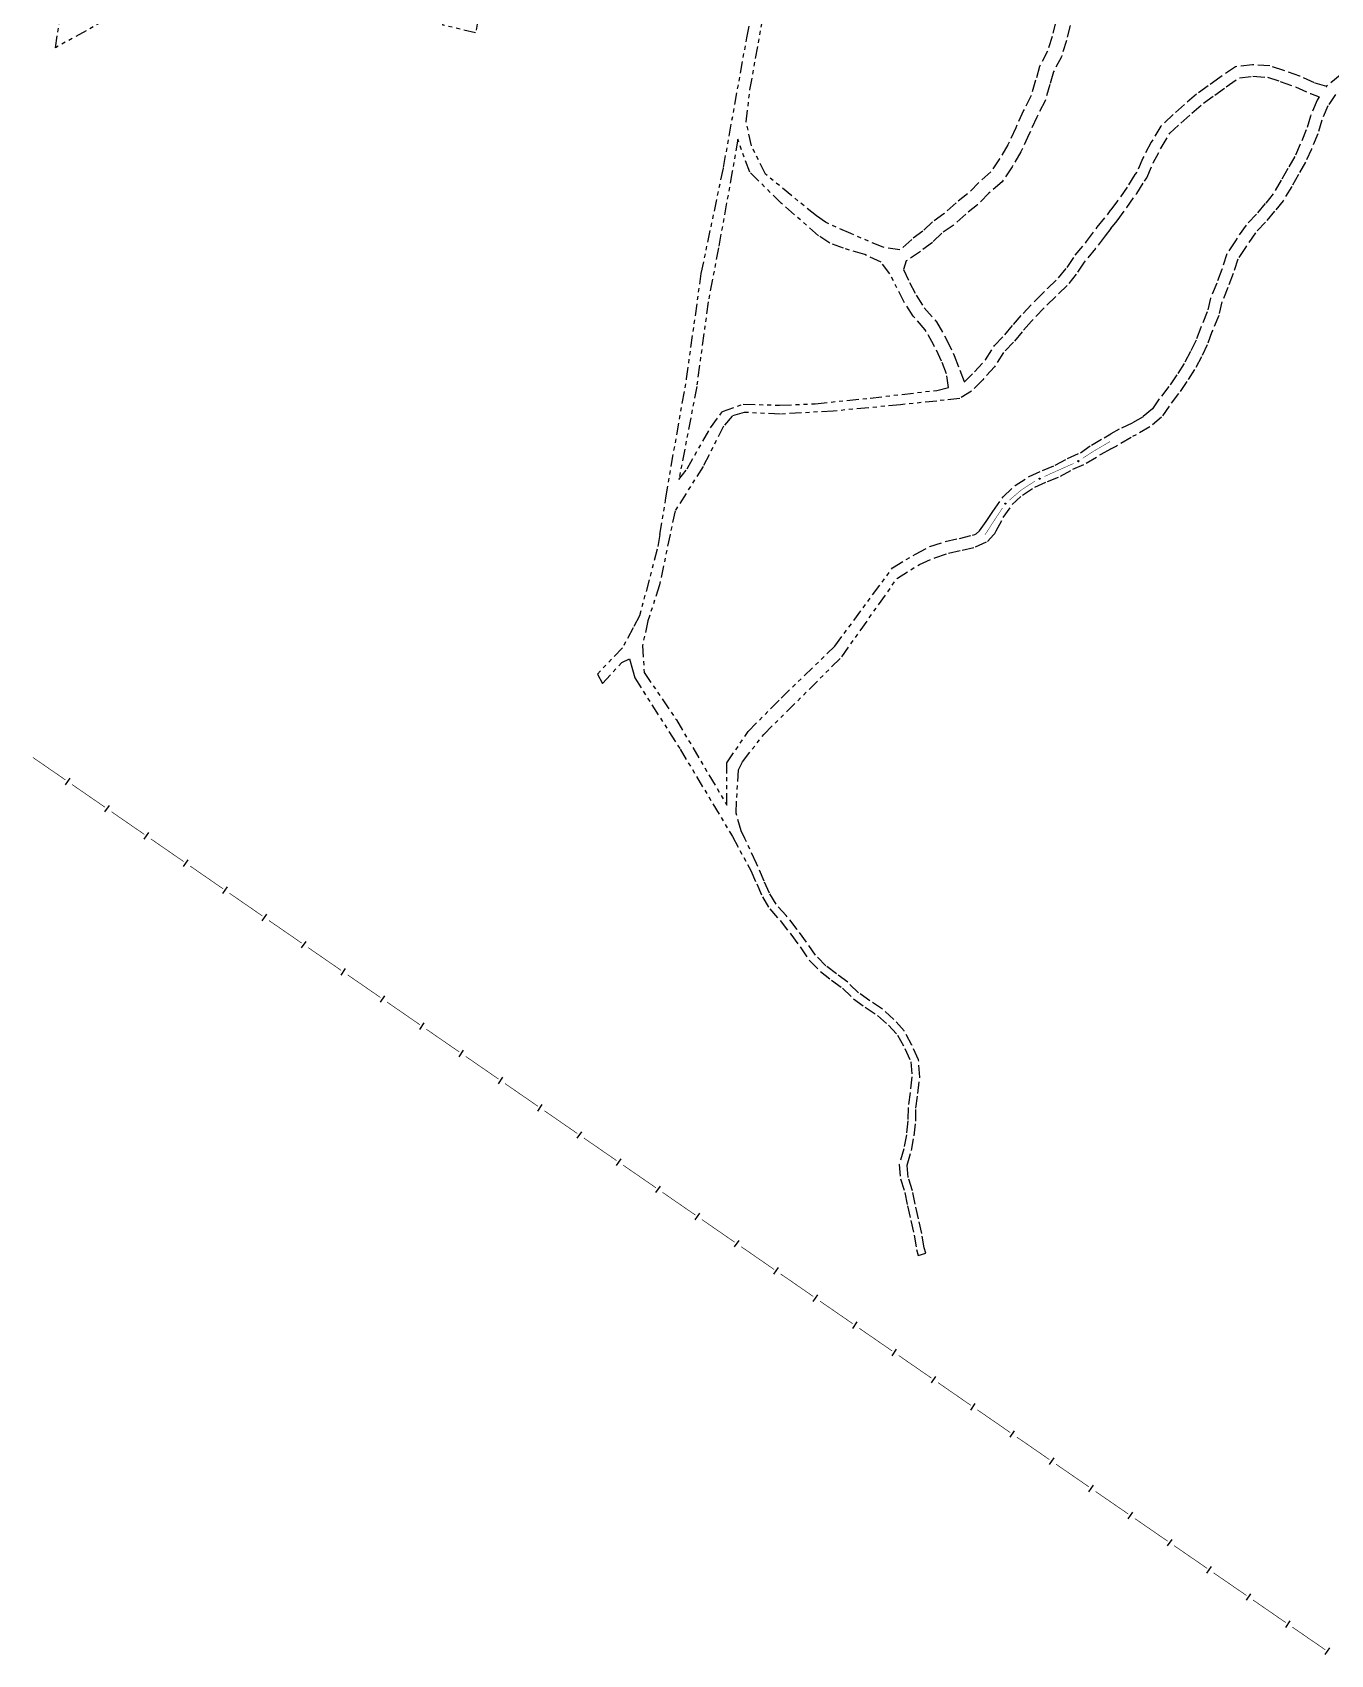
# Model space of a CAD drawing. Extents: x 211453 to 215163, y 4877397 to 4881305.
# Drawn here: x 212347 to 212836, y 4877486 to 4878096 of the extents above; entities that cross this region are included whole.
import ezdxf

# ---------------------------------------------------------------- set-up
doc = ezdxf.new("R2010")
doc.units = 0
doc.header["$LTSCALE"] = 1.5
doc.header["$MEASUREMENT"] = 0
doc.linetypes.add('TRACO_25', pattern=[8, 3, -1, 1, -1, 1, -1])
for name, color, linetype in [('LM-LIM-SETORES-BAIRROS', 250, 'CONTINUOUS'), ('SV-EIXO-RUA-N-PAV', 6, 'CONTINUOUS'), ('SV-RUA-NAO-PAV', 7, 'CONTINUOUS')]:
    doc.layers.add(name, color=color, linetype=linetype)

msp = doc.modelspace()

# ---------------------------------------------------------------- linework, layer by layer
at = {"layer": 'LM-LIM-SETORES-BAIRROS', "const_width": 0.25}
for points in [[(212347.252484, 4877823.566807), (212359.595477, 4877815.043279)], [(212362.064076, 4877813.338573), (212374.407069, 4877804.815045)], [(212376.875667, 4877803.11034), (212389.21866, 4877794.586812)], [(212391.687258, 4877792.882106), (212404.030251, 4877784.358578)], [(212406.49885, 4877782.653872), (212418.841843, 4877774.130344)], [(212421.310441, 4877772.425639), (212433.653434, 4877763.902111)], [(212436.122032, 4877762.197405), (212448.465025, 4877753.673877)], [(212450.933624, 4877751.969172), (212463.276616, 4877743.445644)], [(212465.745215, 4877741.740938), (212478.088208, 4877733.21741)], [(212480.556806, 4877731.512704), (212492.899799, 4877722.989176)], [(212495.368398, 4877721.284471), (212507.71139, 4877712.760943)], [(212510.179989, 4877711.056237), (212522.522982, 4877702.532709)], [(212524.99158, 4877700.828004), (212537.334573, 4877692.304476)], [(212539.803172, 4877690.59977), (212552.146164, 4877682.076242)], [(212554.614763, 4877680.371536), (212566.957756, 4877671.848008)], [(212569.426354, 4877670.143303), (212581.769347, 4877661.619775)], [(212584.237946, 4877659.915069), (212596.580938, 4877651.391541)], [(212599.049537, 4877649.686836), (212611.39253, 4877641.163308)], [(212613.861128, 4877639.458602), (212626.204121, 4877630.935074)], [(212628.67272, 4877629.230368), (212641.015712, 4877620.70684)], [(212643.484311, 4877619.002135), (212655.827304, 4877610.478607)], [(212658.295902, 4877608.773901), (212670.638895, 4877600.250373)], [(212673.107494, 4877598.545668), (212685.450486, 4877590.02214)], [(212687.919085, 4877588.317434), (212700.262078, 4877579.793906)], [(212702.730676, 4877578.0892), (212715.073669, 4877569.565672)], [(212717.542267, 4877567.860967), (212729.88526, 4877559.337439)], [(212732.353859, 4877557.632733), (212744.696852, 4877549.109205)], [(212747.16545, 4877547.4045), (212752.102647, 4877543.995088)], [(212752.102647, 4877543.995088), (212752.899133, 4877543.44507)], [(212752.899133, 4877543.44507), (212759.513401, 4877538.88816)], [(212761.983851, 4877537.186139), (212774.336103, 4877528.676035)], [(212776.806554, 4877526.974014), (212789.158806, 4877518.46391)], [(212791.629256, 4877516.76189), (212803.981508, 4877508.251786)], [(212806.451959, 4877506.549765), (212818.804211, 4877498.039661)], [(212821.274661, 4877496.33764), (212833.626913, 4877487.827536)]]:
    msp.add_lwpolyline(points, dxfattribs=at)
at = {"layer": 'LM-LIM-SETORES-BAIRROS'}
for points in [[(212359.565991, 4877813.240744), (212361.270696, 4877815.709343)], [(212374.377582, 4877803.012511), (212376.082288, 4877805.481109)], [(212389.189173, 4877792.784277), (212390.893879, 4877795.252876)], [(212404.000765, 4877782.556044), (212405.70547, 4877785.024642)], [(212418.812356, 4877772.32781), (212420.517062, 4877774.796409)], [(212433.623947, 4877762.099576), (212435.328653, 4877764.568175)], [(212448.435539, 4877751.871343), (212450.140244, 4877754.339941)], [(212463.24713, 4877741.643109), (212464.951835, 4877744.111708)], [(212478.058721, 4877731.414876), (212479.763427, 4877733.883474)], [(212492.870313, 4877721.186642), (212494.575018, 4877723.655241)], [(212507.681904, 4877710.958408), (212509.386609, 4877713.427007)], [(212522.493495, 4877700.730175), (212524.198201, 4877703.198773)], [(212537.305086, 4877690.501941), (212539.009792, 4877692.97054)], [(212552.116678, 4877680.273708), (212553.821383, 4877682.742306)], [(212566.928269, 4877670.045474), (212568.632975, 4877672.514073)], [(212581.73986, 4877659.81724), (212583.444566, 4877662.285839)], [(212596.551452, 4877649.589007), (212598.256157, 4877652.057605)], [(212611.363043, 4877639.360773), (212613.067749, 4877641.829372)], [(212626.174634, 4877629.13254), (212627.87934, 4877631.601138)], [(212640.986226, 4877618.904306), (212642.690931, 4877621.372905)], [(212655.797817, 4877608.676072), (212657.502523, 4877611.144671)], [(212670.609408, 4877598.447839), (212672.314114, 4877600.916437)], [(212685.421, 4877588.219605), (212687.125705, 4877590.688204)], [(212700.232591, 4877577.991372), (212701.937297, 4877580.45997)], [(212715.044182, 4877567.763138), (212716.748888, 4877570.231737)], [(212729.855774, 4877557.534904), (212731.560479, 4877560.003503)], [(212744.667365, 4877547.306671), (212746.372071, 4877549.775269)], [(212759.485874, 4877537.085594), (212761.187895, 4877539.556045)], [(212774.308577, 4877526.87347), (212776.010597, 4877529.34392)], [(212789.131279, 4877516.661345), (212790.8333, 4877519.131795)], [(212803.953981, 4877506.44922), (212805.656002, 4877508.91967)], [(212818.776684, 4877496.237095), (212820.478705, 4877498.707546)], [(212833.599386, 4877486.024971), (212835.301407, 4877488.495421)]]:
    msp.add_lwpolyline(points, dxfattribs=at)
at = {"layer": 'SV-EIXO-RUA-N-PAV', "const_width": 0.18}
for points in [[(212742.389016, 4877936.114416), (212745.748814, 4877938.285073)], [(212745.748814, 4877938.285073), (212746.453536, 4877938.740371)], [(212746.453536, 4877938.740371), (212752.636956, 4877942.352182)], [(212733.167064, 4877931.576738), (212738.93372, 4877934.120852)], [(212719.098967, 4877924.032976), (212724.380985, 4877927.493609)], [(212727.971777, 4877929.238859), (212732.531384, 4877931.290683)], [(212732.531384, 4877931.290683), (212733.167064, 4877931.576738)], [(212714.79288, 4877920.320832), (212718.579929, 4877923.58553)], [(212718.579929, 4877923.58553), (212719.098967, 4877924.032976)], [(212708.089153, 4877911.188193), (212712.15365, 4877917.366228)], [(212705.517676, 4877907.385969), (212705.884676, 4877907.725444)], [(212705.884676, 4877907.725444), (212707.764329, 4877910.677965)], [(212707.764329, 4877910.677965), (212708.089153, 4877911.188193)]]:
    msp.add_lwpolyline(points, dxfattribs=at)
at = {"layer": 'SV-EIXO-RUA-N-PAV'}
for points in [[(212740.528695, 4877935.043579), (212740.538298, 4877935.091535), (212740.556357, 4877935.130788), (212740.580843, 4877935.159191), (212740.609024, 4877935.178649), (212740.640098, 4877935.195307), (212740.675131, 4877935.205191), (212740.716445, 4877935.207547), (212740.764619, 4877935.198252), (212740.803614, 4877935.177109), (212740.832745, 4877935.154594), (212740.854726, 4877935.126376), (212740.870403, 4877935.095918), (212740.879466, 4877935.059188), (212740.881445, 4877935.017297), (212740.870926, 4877934.969082), (212740.852957, 4877934.930721), (212740.828552, 4877934.90387), (212740.800044, 4877934.881952), (212740.768117, 4877934.865325), (212740.733671, 4877934.855821), (212740.69149, 4877934.853904), (212740.644039, 4877934.864917), (212740.605575, 4877934.882402), (212740.578388, 4877934.906424), (212740.557441, 4877934.934976), (212740.540353, 4877934.965939), (212740.528952, 4877935.000742), (212740.528695, 4877935.043579)], [(212725.971735, 4877928.459553), (212725.988431, 4877928.505524), (212726.012181, 4877928.541619), (212726.040654, 4877928.566023), (212726.071438, 4877928.581027), (212726.104661, 4877928.59283), (212726.140782, 4877928.59734), (212726.181981, 4877928.593465), (212726.228213, 4877928.577041), (212726.26359, 4877928.550281), (212726.289009, 4877928.523646), (212726.306503, 4877928.492447), (212726.317428, 4877928.459981), (212726.320872, 4877928.422306), (212726.316537, 4877928.380593), (212726.298897, 4877928.334505), (212726.275371, 4877928.299278), (212726.24721, 4877928.276396), (212726.215733, 4877928.259008), (212726.181671, 4877928.247364), (212726.146189, 4877928.243142), (212726.104198, 4877928.247581), (212726.05894, 4877928.265595), (212726.023537, 4877928.288659), (212726.000266, 4877928.316491), (212725.983845, 4877928.347865), (212725.971601, 4877928.381043), (212725.965556, 4877928.417164), (212725.971735, 4877928.459553)], [(212713.097359, 4877919.004514), (212713.10028, 4877919.053335), (212713.112774, 4877919.094697), (212713.133124, 4877919.126195), (212713.158365, 4877919.149341), (212713.186854, 4877919.170111), (212713.220198, 4877919.184715), (212713.260795, 4877919.192727), (212713.30979, 4877919.19014), (212713.35132, 4877919.174556), (212713.383268, 4877919.156257), (212713.408919, 4877919.131327), (212713.428632, 4877919.103313), (212713.442657, 4877919.068177), (212713.450374, 4877919.026955), (212713.44658, 4877918.977752), (212713.434053, 4877918.937286), (212713.41357, 4877918.907336), (212713.388344, 4877918.881708), (212713.359004, 4877918.860852), (212713.326191, 4877918.846705), (212713.284674, 4877918.83901), (212713.23616, 4877918.843397), (212713.195657, 4877918.855431), (212713.165427, 4877918.875488), (212713.140755, 4877918.900892), (212713.119575, 4877918.929213), (212713.1035, 4877918.962119), (212713.097359, 4877919.004514)]]:
    msp.add_lwpolyline(points, close=True, dxfattribs=at)
for points in [[(212740.528695, 4877935.043579), (212740.716445, 4877935.207547)], [(212740.528952, 4877935.000742), (212740.764619, 4877935.198252)], [(212740.530506, 4877935.021106), (212740.738593, 4877935.199407)], [(212740.534987, 4877935.069489), (212740.689805, 4877935.202002)], [(212740.538298, 4877935.091535), (212740.675131, 4877935.205191)], [(212740.538702, 4877934.985789), (212740.780027, 4877935.185563)], [(212740.540353, 4877934.965939), (212740.803614, 4877935.177109)], [(212740.548496, 4877935.113956), (212740.650714, 4877935.194616)], [(212740.551484, 4877934.953433), (212740.813033, 4877935.16465)], [(212740.556357, 4877935.130788), (212740.640098, 4877935.195307)], [(212740.557441, 4877934.934976), (212740.832745, 4877935.154594)], [(212740.57033, 4877934.921747), (212740.843676, 4877935.137336)], [(212740.578388, 4877934.906424), (212740.854726, 4877935.126376)], [(212740.595314, 4877934.89565), (212740.860301, 4877935.109088)], [(212740.605575, 4877934.882402), (212740.870403, 4877935.095918)], [(212740.627173, 4877934.873996), (212740.871531, 4877935.074105)], [(212740.644039, 4877934.864917), (212740.879466, 4877935.059188)], [(212740.67016, 4877934.862779), (212740.878176, 4877935.036161)], [(212740.69149, 4877934.853904), (212740.881445, 4877935.017297)], [(212740.715915, 4877934.85985), (212740.869921, 4877934.98859)], [(212740.733671, 4877934.855821), (212740.870926, 4877934.969082)], [(212740.754194, 4877934.863462), (212740.856818, 4877934.946009)], [(212740.768117, 4877934.865325), (212740.852957, 4877934.930721)], [(212725.965556, 4877928.417164), (212726.228213, 4877928.577041)], [(212725.97015, 4877928.437064), (212726.202655, 4877928.582091)], [(212725.971601, 4877928.381043), (212726.26359, 4877928.550281)], [(212725.971735, 4877928.459553), (212726.181981, 4877928.593465)], [(212725.97295, 4877928.400916), (212726.24154, 4877928.562182)], [(212725.980727, 4877928.367008), (212726.271031, 4877928.536548)], [(212725.981847, 4877928.484224), (212726.15481, 4877928.591984)], [(212725.983845, 4877928.347865), (212726.289009, 4877928.523646)], [(212725.988431, 4877928.505524), (212726.140782, 4877928.59734)], [(212725.994602, 4877928.33285), (212726.297224, 4877928.504942)], [(212726.000266, 4877928.316491), (212726.306503, 4877928.492447)], [(212726.001881, 4877928.526158), (212726.115053, 4877928.590553)], [(212726.012181, 4877928.541619), (212726.104661, 4877928.59283)], [(212726.015382, 4877928.303297), (212726.309419, 4877928.474518)], [(212726.023537, 4877928.288659), (212726.317428, 4877928.459981)], [(212726.043628, 4877928.277104), (212726.315267, 4877928.438246)], [(212726.05894, 4877928.265595), (212726.320872, 4877928.422306)], [(212726.084443, 4877928.259559), (212726.316138, 4877928.399734)], [(212726.104198, 4877928.247581), (212726.316537, 4877928.380593)], [(212726.129239, 4877928.249791), (212726.300833, 4877928.353942)], [(212726.146189, 4877928.243142), (212726.298897, 4877928.334505)], [(212726.167627, 4877928.247613), (212726.281484, 4877928.313812)], [(212726.181671, 4877928.247364), (212726.275371, 4877928.299278)], [(212713.097359, 4877919.004514), (212713.260795, 4877919.192727)], [(212713.100031, 4877919.031042), (212713.23517, 4877919.183573)], [(212713.10028, 4877919.053335), (212713.220198, 4877919.184715)], [(212713.10224, 4877918.982503), (212713.283852, 4877919.187707)], [(212713.1035, 4877918.962119), (212713.30979, 4877919.19014)], [(212713.107301, 4877919.076944), (212713.197465, 4877919.170886)], [(212713.112774, 4877919.094697), (212713.186854, 4877919.170111)], [(212713.115212, 4877918.948647), (212713.326795, 4877919.179689)], [(212713.119575, 4877918.929213), (212713.35132, 4877919.174556)], [(212713.132319, 4877918.918355), (212713.362362, 4877919.163509)], [(212713.140755, 4877918.900892), (212713.383268, 4877919.156257)], [(212713.155341, 4877918.889559), (212713.396468, 4877919.140665)], [(212713.165427, 4877918.875488), (212713.408919, 4877919.131327)], [(212713.183673, 4877918.867143), (212713.416817, 4877919.11497)], [(212713.195657, 4877918.855431), (212713.428632, 4877919.103313)], [(212713.218206, 4877918.850072), (212713.432747, 4877919.081862)], [(212713.23616, 4877918.843397), (212713.442657, 4877919.068177)], [(212713.262326, 4877918.844869), (212713.444543, 4877919.045191)], [(212713.284674, 4877918.83901), (212713.450374, 4877919.026955)], [(212713.30805, 4877918.848255), (212713.442904, 4877918.996937)], [(212713.326191, 4877918.846705), (212713.44658, 4877918.977752)], [(212713.34547, 4877918.857093), (212713.435777, 4877918.952959)], [(212713.359004, 4877918.860852), (212713.434053, 4877918.937286)]]:
    msp.add_lwpolyline(points, dxfattribs=at)
at = {"layer": 'SV-RUA-NAO-PAV', "linetype": 'TRACO_25'}
for points in [[(212583.192836, 4877907.369287, 11.100478), (212585.542009, 4877921.163022, 11.100478), (212587.520859, 4877933.082888, 10.980526), (212593.285436, 4877965.920477, 11.280406), (212598.811057, 4878005.597516, 12.080086), (212607.196531, 4878045.514631, 12.739821), (212615.963313, 4878094.271057, 12.679845), (212631.094385, 4878174.225223, 13.139661), (212639.380676, 4878219.521908, 13.23962), (212594.705112, 4878230.059586, 13.799397), (212607.194814, 4878299.794473, 14.559092), (212617.641361, 4878347.711023, 14.639059), (212627.329336, 4878404.786821, 15.438739), (212581.719885, 4878407.793073, 15.438739), (212570.071033, 4878408.706619, 15.678642), (212513.883472, 4878096.154489, 16.155893), (212501.610668, 4878099.042583, 16.138195), (212558.952004, 4878410.64277, 15.359512), (212496.616288, 4878415.44944, 15.855038), (212440.837233, 4878137.646026, 14.987868), (212355.76979, 4878090.512134, 14.740106), (212366.775747, 4878161.329648, 14.722408)], [(212732.256811, 4878100.354447, 12.299997), (212730.856063, 4878094.794841, 12.299997), (212729.155344, 4878089.29522, 12.319989), (212726.154665, 4878083.515578, 12.319989), (212724.653972, 4878078.275944, 12.319989), (212722.993223, 4878072.596339, 12.319989), (212720.092547, 4878066.876696, 12.319989), (212717.191759, 4878060.417111, 12.319989), (212714.190984, 4878053.99752, 12.319989), (212711.050387, 4878048.697836, 12.319989), (212707.809862, 4878043.838113, 12.319989), (212703.229549, 4878039.818279, 12.319989), (212699.049171, 4878035.538479, 12.319989), (212694.768944, 4878032.2186, 12.319989), (212690.108612, 4878028.038776, 12.319989), (212685.828433, 4878025.038871, 12.319989), (212682.20814, 4878021.559027, 12.319989), (212678.04793, 4878018.399139, 12.319989), (212673.575034, 4878014.46822, 12.319989), (212667.321992, 4878015.449089, 11.260414), (212655.061125, 4878020.598653, 11.260414), (212645.530979, 4878024.877543, 11.200438), (212642.151553, 4878027.257242, 11.200438), (212622.955144, 4878042.975357, 11.380366), (212617.717086, 4878053.654336, 11.900158), (212615.738564, 4878062.633558, 12.319989), (212617.140293, 4878074.712647, 12.499917), (212628.709205, 4878138.807951, 12.859773)], [(212737.633586, 4878098.897037, 12.299997), (212736.221037, 4878093.29059, 12.299997), (212734.328978, 4878087.172233, 12.319989), (212731.355453, 4878081.444892, 12.319989), (212730.00434, 4878076.727513, 12.319989), (212728.194359, 4878070.537549, 12.319989), (212725.119698, 4878064.474838, 12.319989), (212722.255523, 4878058.096784, 12.319989), (212719.121531, 4878051.3922, 12.319989), (212715.766642, 4878045.730904, 12.319989), (212712.036269, 4878040.13657, 12.319989), (212707.064492, 4878035.773174, 12.319989), (212702.765811, 4878031.372257, 12.319989), (212698.339818, 4878027.939317, 12.319989), (212693.578935, 4878023.66931, 12.319989), (212689.377862, 4878020.724849, 12.319989), (212685.834756, 4878017.319197, 12.319989), (212681.282211, 4878013.861312, 12.319989), (212675.961351, 4878010.307458, 12.319989), (212674.919869, 4878007.158042, 11.240422), (212677.223722, 4878002.181887, 11.240422), (212679.699114, 4877997.436172, 11.240422), (212682.733617, 4877992.694943, 11.240422), (212687.395197, 4877987.439788, 11.240422), (212691.00624, 4877980.991565, 11.260414), (212694.027501, 4877974.736015, 11.260414), (212696.156554, 4877969.203098, 11.260414), (212697.806755, 4877964.664458, 11.260414), (212701.60205, 4877968.549157, 10.940542), (212705.757031, 4877973.094734, 10.940542), (212709.210989, 4877978.567274, 10.960534), (212713.087448, 4877982.569585, 10.960534), (212716.283778, 4877986.412376, 10.940542), (212719.947645, 4877990.566835, 10.940542), (212724.791514, 4877995.738352, 10.940542), (212729.133377, 4877999.897094, 10.940542), (212733.287545, 4878003.993298, 10.940542), (212736.492006, 4878007.915323, 10.940542), (212739.524629, 4878012.453224, 10.940542), (212743.808729, 4878017.589219, 10.940542), (212747.838719, 4878023.054575, 10.960534), (212751.927482, 4878028.040014, 10.960534), (212753.001133, 4878029.522662, 10.960534)], [(212753.000867, 4878022.588481, 10.960534), (212755.324058, 4878025.421155, 10.960534), (212758.94458, 4878030.420879, 10.960534), (212762.685143, 4878035.740582, 10.960534), (212765.585656, 4878040.38031, 10.960534), (212766.505784, 4878041.620243, 12.559894), (212768.866473, 4878047.199879, 12.559894), (212771.867131, 4878052.839532, 12.559894), (212775.167749, 4878058.339206, 12.579885), (212779.328064, 4878062.199038, 12.619869), (212783.488365, 4878065.958879, 12.639861), (212787.788648, 4878069.658729, 12.639861), (212792.028841, 4878072.738626, 12.559894), (212796.389036, 4878075.878522, 12.599877), (212801.349225, 4878079.238421, 12.539901), (212806.388991, 4878079.818542, 12.559894), (212811.908582, 4878079.438756, 12.559894), (212816.72804, 4878077.87904, 12.579885), (212822.467369, 4878075.859391, 12.579885), (212828.106618, 4878073.259785, 12.579885), (212831.307685, 4878072.088899, 12.579885), (212830.640833, 4878070.819986, 13.059692), (212828.024475, 4878064.851379, 12.979725), (212826.512714, 4878059.633505, 12.559894), (212824.256129, 4878054.231035, 12.479925), (212822.169734, 4878049.60458, 12.359973), (212819.571824, 4878045.044994, 12.020109), (212817.090524, 4878040.659207, 11.740222), (212814.085367, 4878035.589272, 11.760214), (212811.076522, 4878031.893862, 11.760214), (212807.730695, 4878027.891145, 11.760214), (212803.83445, 4878023.807959, 11.760214), (212799.816246, 4878017.89885, 11.760214), (212796.638146, 4878013.008834, 11.740222), (212794.732119, 4878007.055329, 11.740222), (212792.77607, 4878001.983218, 11.760214), (212790.438795, 4877996.279005, 11.760214), (212789.239604, 4877991.22566, 11.680245), (212786.785943, 4877985.285375, 11.62027), (212785.025743, 4877980.554323, 11.700238), (212782.984084, 4877976.247603, 11.480326), (212780.561581, 4877971.801256, 11.42035), (212777.766561, 4877967.437431, 11.360374), (212774.775953, 4877963.077855, 11.360374), (212771.18635, 4877958.406224, 11.380366), (212768.628244, 4877954.623926, 11.380366), (212765.072152, 4877951.655379, 11.340383), (212761.026597, 4877949.353696, 11.180447), (212756.112233, 4877946.98799, 11.020511), (212752.9979, 4877945.227668, 10.700639)], [(212839.202403, 4878080.158804, 13.079684), (212834.040165, 4878075.966406, 13.079684), (212834.194219, 4878075.966058, 12.579885), (212829.590692, 4878077.296253, 12.579885), (212824.079787, 4878079.836694, 12.579885), (212818.099784, 4878081.941035, 12.579885), (212812.727885, 4878083.679537, 12.559894), (212806.290185, 4878084.122495, 12.559894), (212799.815019, 4878083.377146, 12.539901), (212793.933794, 4878079.393362, 12.599877), (212789.516509, 4878076.212354, 12.559894), (212785.126429, 4878073.023586, 12.639861), (212780.652725, 4878069.174529, 12.639861), (212776.432844, 4878065.360842, 12.619869), (212771.80539, 4878061.067612, 12.579885), (212768.134399, 4878054.950801, 12.559894), (212764.992436, 4878049.045567, 12.559894), (212762.757461, 4878043.763067, 12.559894), (212762.041128, 4878042.797761, 10.960534), (212759.111523, 4878038.111497, 10.960534), (212755.454868, 4878032.911124, 10.960534), (212753.001133, 4878029.522662, 10.960534)], [(212837.445966, 4878072.880126, 13.079684), (212834.645506, 4878068.640369, 13.059692), (212832.304851, 4878063.300715, 12.979725), (212830.804167, 4878058.121075, 12.559894), (212828.423461, 4878052.421448, 12.479925), (212826.222867, 4878047.541761, 12.359973), (212823.522325, 4878042.802047, 12.020109), (212821.021819, 4878038.382314, 11.740222), (212817.821211, 4878032.982636, 11.760214), (212814.580818, 4878029.002843, 11.760214), (212811.120416, 4878024.863056, 11.760214), (212807.380064, 4878020.943243, 11.760214), (212803.599468, 4878015.383557, 11.760214), (212800.778995, 4878011.043808, 11.740222), (212799.018279, 4878005.544185, 11.740222), (212796.997619, 4878000.304533, 11.760214), (212794.776945, 4877994.884889, 11.760214), (212793.57626, 4877989.82525, 11.680245), (212791.01549, 4877983.625656, 11.62027), (212789.214876, 4877978.78598, 11.700238), (212787.034322, 4877974.186272, 11.480326), (212784.473778, 4877969.486559, 11.42035), (212781.553278, 4877964.926823, 11.360374), (212778.452795, 4877960.407078, 11.360374), (212774.872322, 4877955.747329, 11.380366), (212772.031871, 4877951.547567, 11.380366), (212767.671601, 4877947.90771, 11.340383), (212760.611755, 4877943.916888, 11.180447), (212755.040918, 4877940.631523, 11.020511), (212753.051296, 4877939.687875, 10.700639), (212752.997686, 4877939.660652, 10.680647)], [(212753.000867, 4878022.58848, 10.960534), (212750.867028, 4878019.814163, 10.960534), (212747.183, 4878014.941714, 10.940542), (212742.962507, 4878009.881975, 10.940542), (212739.94202, 4878005.362233, 10.940542), (212736.4616, 4878001.102454, 10.940542), (212732.121233, 4877996.822649, 10.940542), (212727.840889, 4877992.722832, 10.940542), (212723.120431, 4877987.683074, 10.940542), (212719.540048, 4877983.623277, 10.940542), (212716.279666, 4877979.703479, 10.960534), (212712.599329, 4877975.903658, 10.960534), (212709.178731, 4877970.483973, 10.940542), (212704.718281, 4877965.604212, 10.940542), (212700.497899, 4877961.284414, 10.940542), (212696.137777, 4877958.624479, 10.92055), (212687.498177, 4877957.624271, 10.92055), (212673.818836, 4877956.203928, 11.160454), (212648.500096, 4877953.843273, 11.100478), (212628.641191, 4877952.702702, 11.000519), (212614.942158, 4877953.322197, 11.000519), (212610.402245, 4877951.982152, 11.020511), (212607.201865, 4877948.102353, 11.000519), (212599.520088, 4877933.043291, 10.880567), (212588.978237, 4877916.284268, 10.820591), (212587.095295, 4877907.369144, 10.820591)], [(212701.717697, 4877907.385969, 10.520711), (212702.329364, 4877907.679569, 10.520711), (212703.552854, 4877908.779546, 10.520711), (212706.065191, 4877912.251195, 10.520711), (212708.604109, 4877916.114611, 10.520711), (212712.383439, 4877921.624964, 10.520711), (212716.893289, 4877925.852437, 10.520711), (212722.226519, 4877929.248183, 10.520711), (212727.284778, 4877931.465194, 10.520711), (212732.034333, 4877933.445781, 10.480727), (212736.652137, 4877935.991396, 10.700639), (212741.474848, 4877938.181768, 10.720631), (212745.612847, 4877941.005609, 10.680647), (212750.402659, 4877943.81237, 10.700639), (212752.997899, 4877945.227668, 10.700639)], [(212708.956772, 4877907.385969, 10.520711), (212709.281973, 4877907.839344, 10.520711), (212709.783616, 4877908.774223, 10.520711), (212712.489978, 4877913.748581, 10.520711), (212715.850501, 4877918.648305, 10.520711), (212719.690798, 4877922.248147, 10.520711), (212724.370948, 4877925.228067, 10.520711), (212729.070959, 4877927.28806, 10.520711), (212734.010954, 4877929.348061, 10.480727), (212738.691044, 4877931.928012, 10.700639), (212743.711067, 4877934.207999, 10.720631), (212749.341243, 4877937.620778, 10.680647), (212752.997686, 4877939.660652, 10.680647)], [(212583.192836, 4877907.369287, 11.100478), (212582.276503, 4877901.925184, 11.100478), (212575.573146, 4877876.786953, 10.580687), (212573.180095, 4877872.308712, 10.320791), (212569.171751, 4877864.80769, 10.320791), (212559.744913, 4877854.897748, 8.941344), (212561.677884, 4877851.347241, 9.561095), (212568.906571, 4877859.270994, 9.321192), (212571.85096, 4877860.688105, 9.381167), (212572.930025, 4877856.628172, 9.341184), (212573.76975, 4877853.468742, 9.341184), (212590.864626, 4877826.671435, 9.581087), (212609.838647, 4877794.994578, 9.980927), (212610.522227, 4877793.736843, 9.20124), (212617.436057, 4877781.015939, 9.20124), (212619.710005, 4877775.952735, 9.867356), (212621.849535, 4877771.101897, 9.87778), (212624.568982, 4877766.561101, 9.846508), (212628.528234, 4877762.130305, 9.867356), (212632.527463, 4877757.059401, 9.888205), (212636.036778, 4877752.278553, 9.87778), (212639.536086, 4877747.197656, 9.888205), (212643.70531, 4877742.956888, 9.87778), (212647.864562, 4877739.716285, 9.867356), (212652.013822, 4877736.685718, 9.856932), (212656.073071, 4877732.735, 9.87778), (212660.532277, 4877729.534399, 9.87778), (212665.201453, 4877726.453816, 9.888205), (212669.240715, 4877722.863157, 9.888205), (212672.690064, 4877719.002463, 9.888205), (212675.459489, 4877713.981587, 9.888205), (212677.679005, 4877709.050734, 9.888205), (212678.108784, 4877703.349782, 9.888205), (212677.39874, 4877697.468817, 9.888205), (212676.618714, 4877691.857899, 9.898628), (212676.588584, 4877686.817063, 9.909052), (212676.008537, 4877681.606207, 9.909052), (212675.018554, 4877676.335348, 9.909052), (212673.328665, 4877670.454399, 9.909052), (212673.788446, 4877664.983484, 9.87778), (212675.428047, 4877659.802599, 9.783964), (212676.397762, 4877654.881768, 9.742269), (212677.67741, 4877649.310824, 9.648453), (212678.88707, 4877643.799891, 9.554636), (212679.856771, 4877638.358973, 9.419125), (212680.466616, 4877636.198605, 9.387853), (212683.317968, 4877637.003507, 9.387853), (212682.7479, 4877639.022965, 9.419125), (212681.793568, 4877644.377649, 9.554636), (212680.568212, 4877649.960085, 9.648453), (212679.295697, 4877655.499977, 9.742269), (212678.302832, 4877660.538289, 9.783964), (212676.713083, 4877665.561649, 9.87778), (212676.326658, 4877670.159702, 9.909052), (212677.904654, 4877675.651256, 9.909052), (212678.940867, 4877681.16825, 9.909052), (212679.550384, 4877686.643844, 9.909052), (212679.580271, 4877691.644132, 9.898628), (212680.336968, 4877697.087239, 9.888205), (212681.085012, 4877703.28294, 9.888205), (212680.594286, 4877709.792342, 9.888205), (212678.111846, 4877715.307305, 9.888205), (212675.122605, 4877720.726699, 9.888205), (212671.336541, 4877724.964262, 9.888205), (212667.010774, 4877728.809606, 9.888205), (212662.212542, 4877731.975338, 9.87778), (212657.980697, 4877735.012749, 9.87778), (212653.930295, 4877738.954857, 9.856932), (212649.649211, 4877742.081707, 9.867356), (212645.68075, 4877745.173658, 9.87778), (212641.829767, 4877749.090725, 9.888205), (212638.451559, 4877753.995788, 9.87778), (212634.885546, 4877758.853878, 9.888205), (212630.798185, 4877764.036529, 9.867356), (212626.966004, 4877768.32512, 9.846508), (212624.486, 4877772.466107, 9.87778), (212622.468627, 4877777.039985, 9.867356), (212619.656304, 4877783.595808, 9.181248), (212615.194662, 4877793.093054, 9.900959), (212613.878524, 4877795.894641, 9.900959), (212611.894957, 4877802.533333, 9.900959), (212612.78551, 4877818.830459, 9.900959), (212614.302414, 4877821.912592, 10.160855), (212622.343449, 4877832.192045, 10.320791), (212651.685967, 4877861.350711, 10.540703), (212672.609098, 4877891.009056, 11.060494), (212680.914859, 4877896.14913, 10.540703), (212686.769351, 4877898.688919, 10.540703), (212691.869276, 4877900.348957, 10.540703), (212696.969125, 4877901.509035, 10.520711), (212702.068984, 4877902.729108, 10.520711), (212706.488988, 4877904.764104, 10.520711), (212708.956772, 4877907.385969, 10.520711)], [(212587.095295, 4877907.369144, 10.820591), (212583.094419, 4877888.426281, 10.820591), (212578.772665, 4877874.947205, 10.820591), (212576.671405, 4877865.68787, 10.300799), (212577.349826, 4877855.488701, 10.160855), (212589.486364, 4877837.63052, 10.200839), (212608.480323, 4877805.553695, 10.580687), (212608.442725, 4877821.492431, 10.780606), (212616.483994, 4877833.33176, 10.900558), (212628.845091, 4877845.851179, 10.880567), (212649.066737, 4877865.350306, 11.080486), (212670.829796, 4877894.888689, 11.040503), (212679.383434, 4877900.047301, 10.540703), (212684.894766, 4877902.85616, 10.540703), (212690.659916, 4877904.732731, 10.540703), (212695.936788, 4877905.933076, 10.520711), (212700.89495, 4877907.11925, 10.520711), (212701.717697, 4877907.385969, 10.520711)]]:
    msp.add_polyline3d(points, dxfattribs=at)
msp.add_polyline3d([(212647.21417, 4878017.043002, 11.200438), (212642.890383, 4878019.797857, 11.240422), (212629.073089, 4878031.916437, 11.32039), (212617.055632, 4878043.715101, 11.760214), (212612.557794, 4878056.173964, 11.940142), (212610.496086, 4878043.954864, 11.92015), (212605.312096, 4878015.256966, 11.860173), (212601.409277, 4877994.878452, 11.820189), (212597.104767, 4877963.100828, 11.700238), (212590.379924, 4877928.08338, 11.140462), (212593.480326, 4877932.063167, 11.140462), (212602.242088, 4877947.482237, 11.140462), (212606.80274, 4877953.741892, 11.260414), (212614.622648, 4877956.441939, 11.280406), (212628.301718, 4877956.062424, 11.280406), (212641.700948, 4877956.622826, 11.380366), (212662.319952, 4877958.743344, 11.360374), (212687.498783, 4877961.643952, 11.280406), (212691.818664, 4877962.684014, 11.260414), (212691.079494, 4877967.883577, 11.260414), (212689.240331, 4877972.663137, 11.260414), (212686.381404, 4877978.582572, 11.260414), (212683.122488, 4877984.402003, 11.240422), (212678.563553, 4877989.541443, 11.240422), (212675.184563, 4877994.820912, 11.240422), (212669.774166, 4878005.517787, 11.240422), (212666.463732, 4878009.80909, 11.240422), (212660.333298, 4878012.751699, 11.260414), (212652.363734, 4878015.081263, 11.260414)], close=True, dxfattribs=at)

doc.saveas('drawing.dxf')
